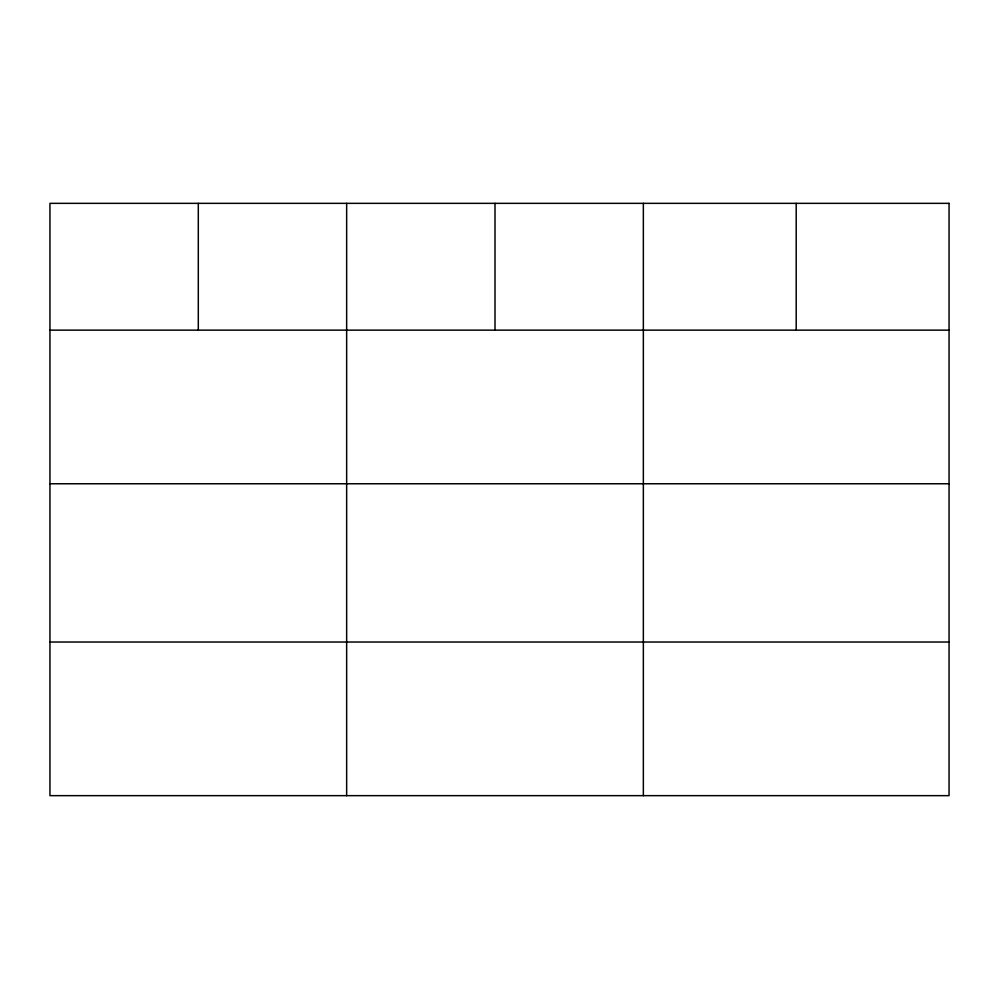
<?xml version="1.0" encoding="UTF-8"?>
<svg xmlns="http://www.w3.org/2000/svg" width="999" height="999" viewBox="0 0 999 999"><rect width="100%" height="100%" fill="white"/><g stroke="black" fill="none" stroke-linecap="round" stroke-linejoin="round"><path stroke-width="1.5" d="M49.95 330.145L949.05 330.145M49.95 483.766L949.05 483.766M49.95 642.032L949.05 642.032M796.203 203.346L796.203 330.145M643.356 203.346L643.356 795.654M495.005 203.346L495.005 330.145M346.653 203.346L346.653 795.654M198.302 203.346L198.302 330.145M949.05 203.346L49.95 203.346L49.95 795.654L949.05 795.654L949.05 203.346"/></g></svg>
